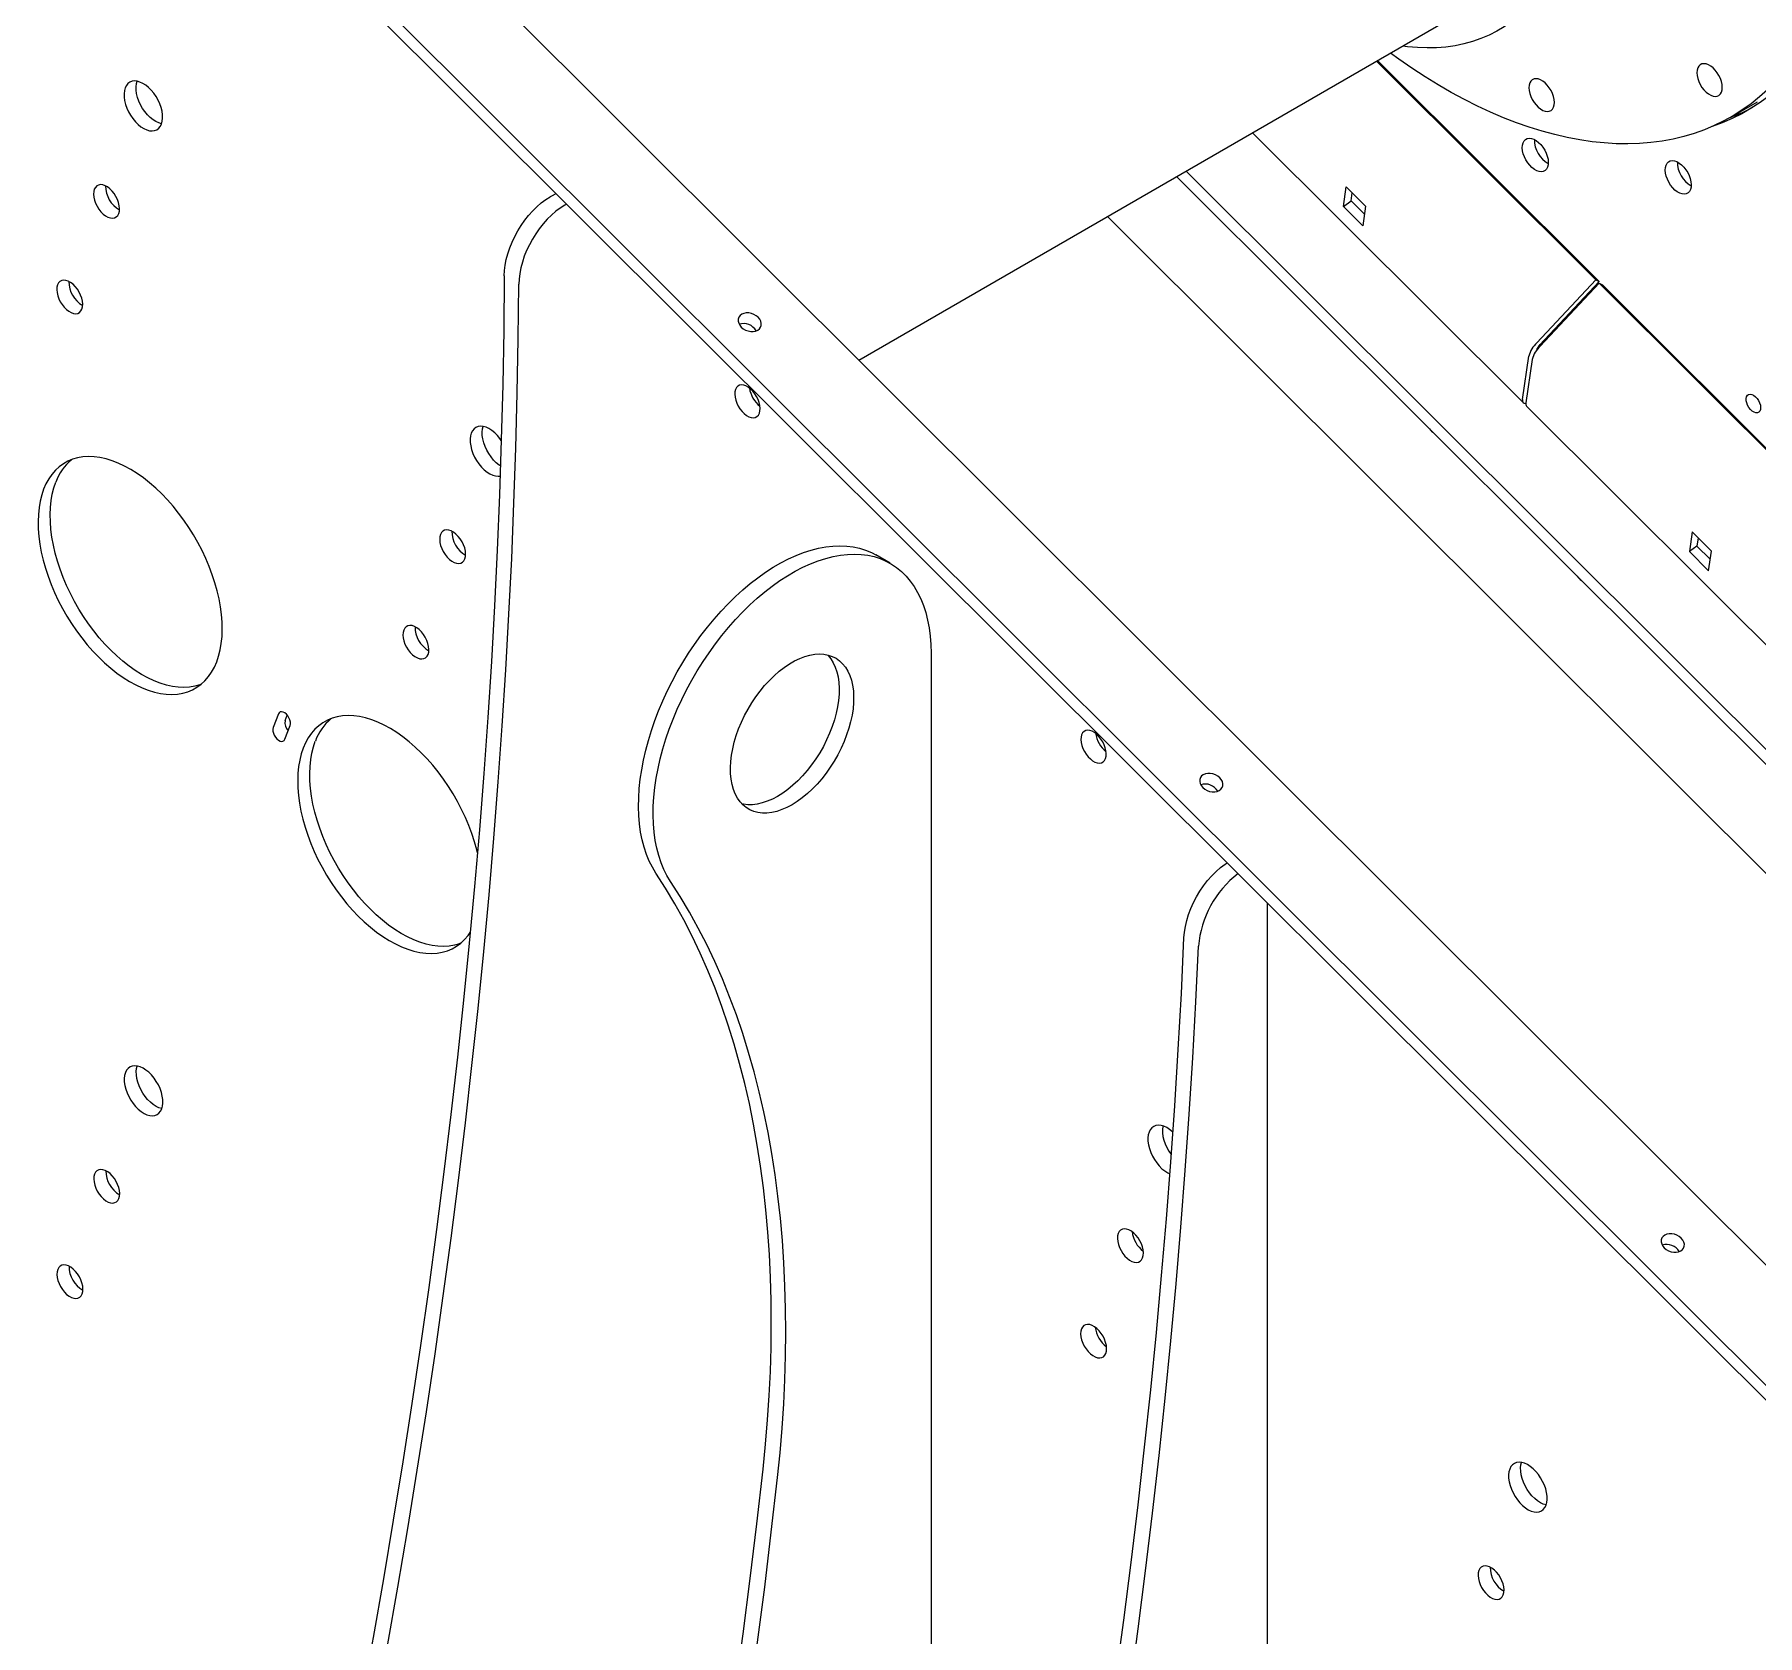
# Model space of a CAD drawing. Header units: millimetres. Extents: x 0 to 55611, y 0 to 32827.
# Drawn here: x 43771 to 44578, y 12575 to 13325 of the extents above; entities that cross this region are included whole.
import ezdxf

# ---------------------------------------------------------------- set-up
doc = ezdxf.new("R2010")
doc.units = ezdxf.units.MM
doc.header["$LTSCALE"] = 10
doc.linetypes.add('SLD-Continua', pattern=[0])
doc.layers.add('EQUIPO', color=30, linetype='SLD-Continua')

msp = doc.modelspace()

# ---------------------------------------------------------------- linework, layer by layer
at = {"layer": 'EQUIPO', "linetype": 'SLD-Continua', "lineweight": 25}
for p, q in [((44675.21, 12655.11), (41889.75, 15433.85)), ((44635.21, 12638.71), (41849.75, 15417.45)), ((41849.75, 15410.49), (44635.21, 12631.76)), ((44156.78, 13172.29), (44448.35, 13340.61)), ((44501.82, 13209.89), (44399.22, 13312.25)), ((44503.3, 13209.04), (44399.61, 13312.48)), ((44565.06, 13286.06), (44577.51, 13293.24)), ((44341.18, 13278.74), (44467.84, 13152.38)), ((44310.01, 13260.75), (45013.55, 12558.91)), ((44305.6, 13258.2), (45009.14, 12556.36)), ((44383.68, 13244.2), (44384.99, 13253.41)), ((44384.99, 13253.41), (44394.03, 13244.4)), ((44013, 13249.11), (44012.37, 13248.74)), ((44019.78, 13245.19), (44019.15, 13244.82)), ((44020.11, 13245.37), (44019.78, 13245.19)), ((44383.68, 13244.2), (44387.24, 13246.8)), ((44392.71, 13235.19), (44383.68, 13244.2)), ((44387.24, 13246.8), (44387.79, 13250.62)), ((44393.48, 13240.58), (44387.24, 13246.8)), ((44394.03, 13244.4), (44392.71, 13235.19)), ((44976.73, 12537.65), (44273.19, 13239.5)), ((44474.18, 13180.38), (44501.82, 13209.89)), ((44475.66, 13179.52), (44503.3, 13209.04)), ((44503.4, 13208.32), (44475.76, 13178.8)), ((44501.82, 13209.89), (44503.3, 13209.04)), ((45102.76, 12610.4), (44503.4, 13208.32)), ((44503.4, 13208.32), (44504.88, 13207.46)), ((45103.15, 12610.63), (44504.88, 13207.46)), ((44467.52, 13153.82), (44470.43, 13174.19)), ((44472.01, 13172.61), (44469.1, 13152.25)), ((44473.98, 13176.65), (44474, 13176.78)), ((44469.42, 13150.81), (45044.72, 12576.9)), ((44546.91, 13091.89), (44545.59, 13082.68)), ((44555.94, 13082.87), (44546.91, 13091.89)), ((44549.16, 13085.27), (44545.59, 13082.68)), ((44545.59, 13082.68), (44554.63, 13073.66)), ((44549.71, 13089.09), (44549.16, 13085.27)), ((44549.16, 13085.27), (44555.4, 13079.05)), ((44554.63, 13073.66), (44555.94, 13082.87)), ((44171.56, 13077.17), (44164.78, 13081.09)), ((44190.62, 13035.05), (44190.62, 12204.79)), ((43885.13, 13006.69), (43882.67, 13000.31)), ((43888.33, 13003.57), (43889.29, 13006.07)), ((43888.15, 12994.84), (43890.61, 13001.22)), ((44348.12, 11792.57), (44348.12, 12918.15))]:
    msp.add_line(p, q, dxfattribs=at)
at = {"layer": 'EQUIPO', "linetype": 'SLD-Continua', "lineweight": 25, "flags": 128}
for points in [[(44530.69, 13660.39), (44533.64, 13656.75), (44538.91, 13650.03), (44544.08, 13643.17), (44549.14, 13636.18), (44554.09, 13629.07), (44558.91, 13621.85), (44563.6, 13614.53), (44568.16, 13607.1), (44572.59, 13599.59), (44576.87, 13592), (44581.01, 13584.33), (44585, 13576.6), (44588.83, 13568.82), (44592.51, 13560.98), (44596.02, 13553.1), (44599.37, 13545.19), (44602.55, 13537.26), (44605.55, 13529.31), (44608.38, 13521.35), (44611.03, 13513.39), (44613.5, 13505.44), (44615.79, 13497.51), (44617.88, 13489.61), (44619.79, 13481.73), (44621.51, 13473.91), (44623.04, 13466.13), (44624.37, 13458.41), (44625.5, 13450.75), (44626.44, 13443.18), (44627.19, 13435.68), (44627.73, 13428.28), (44628.07, 13420.97), (44628.22, 13413.77), (44628.16, 13406.68), (44627.91, 13399.72), (44627.45, 13392.88), (44626.8, 13386.18), (44625.95, 13379.62), (44624.9, 13373.21), (44623.65, 13366.96), (44622.21, 13360.87), (44620.58, 13354.94), (44618.76, 13349.2), (44616.74, 13343.63), (44614.54, 13338.25), (44612.15, 13333.07), (44609.58, 13328.08), (44606.83, 13323.3), (44603.9, 13318.72), (44600.8, 13314.36), (44597.53, 13310.22), (44594.09, 13306.3), (44590.49, 13302.6), (44586.72, 13299.14), (44582.8, 13295.9), (44578.73, 13292.91), (44574.51, 13290.16), (44570.15, 13287.65), (44565.65, 13285.38), (44561.01, 13283.36), (44556.27, 13281.61)], [(44620.58, 13408.76), (44620.48, 13401.73), (44620.18, 13394.82), (44619.69, 13388.04), (44618.99, 13381.4), (44618.1, 13374.9), (44617.01, 13368.56), (44615.73, 13362.37), (44614.25, 13356.34), (44612.59, 13350.48), (44610.73, 13344.8), (44608.68, 13339.3), (44606.45, 13333.99), (44604.03, 13328.87), (44601.43, 13323.95), (44598.65, 13319.24), (44595.7, 13314.73), (44592.57, 13310.43), (44589.28, 13306.36), (44585.82, 13302.5), (44582.19, 13298.87), (44578.41, 13295.48), (44574.47, 13292.31), (44570.39, 13289.38), (44566.15, 13286.7), (44561.78, 13284.25), (44557.27, 13282.05), (44552.62, 13280.1), (44547.85, 13278.4), (44542.96, 13276.95), (44537.94, 13275.75), (44532.82, 13274.81), (44527.59, 13274.12), (44522.26, 13273.68), (44516.83, 13273.51), (44511.31, 13273.59), (44505.71, 13273.93), (44500.03, 13274.52), (44494.28, 13275.37), (44488.46, 13276.47), (44482.58, 13277.83), (44476.65, 13279.44), (44470.67, 13281.3), (44464.65, 13283.41), (44458.59, 13285.76), (44452.51, 13288.36), (44446.4, 13291.2), (44440.27, 13294.27), (44434.14, 13297.59), (44428, 13301.13), (44421.87, 13304.9), (44415.74, 13308.89), (44409.64, 13313.11), (44405.67, 13315.97)], [(44493.3, 13408.43), (44493.2, 13402.7), (44492.9, 13397.09), (44492.4, 13391.61), (44491.71, 13386.28), (44490.81, 13381.09), (44489.73, 13376.07), (44488.44, 13371.21), (44486.97, 13366.52), (44485.31, 13362.02), (44483.46, 13357.7), (44481.42, 13353.58), (44479.21, 13349.66), (44476.81, 13345.95), (44474.25, 13342.45), (44471.51, 13339.18), (44468.61, 13336.12), (44465.55, 13333.3), (44462.34, 13330.71), (44458.97, 13328.36), (44455.46, 13326.25), (44451.81, 13324.39), (44448.02, 13322.77), (44444.11, 13321.41), (44440.08, 13320.29), (44435.93, 13319.44), (44431.67, 13318.83), (44427.31, 13318.49), (44422.85, 13318.4), (44418.31, 13318.57), (44413.68, 13319), (44411.42, 13319.29)], [(44561.01, 13299.95), (44560.91, 13301.27), (44560.61, 13302.66), (44560.12, 13304.08), (44559.46, 13305.47), (44558.65, 13306.79), (44557.72, 13307.99), (44556.7, 13309.04), (44555.62, 13309.9), (44554.52, 13310.53), (44553.45, 13310.92), (44552.43, 13311.05), (44551.49, 13310.92), (44550.68, 13310.54), (44550.02, 13309.91), (44549.53, 13309.06), (44549.23, 13308.01), (44549.13, 13306.81), (44549.23, 13305.49), (44549.53, 13304.1), (44550.02, 13302.69), (44550.68, 13301.3), (44551.49, 13299.98), (44552.42, 13298.77), (44553.45, 13297.72), (44554.52, 13296.87), (44555.62, 13296.24), (44556.7, 13295.85), (44557.72, 13295.71), (44558.65, 13295.84), (44559.46, 13296.23), (44560.12, 13296.86), (44560.61, 13297.71), (44560.91, 13298.75), (44561.01, 13299.95)], [(43813.4, 13299.75), (43813.03, 13298.46), (43812.87, 13297), (43812.9, 13295.42), (43813.14, 13293.75), (43813.57, 13292.02), (43814.18, 13290.27), (43814.97, 13288.55), (43815.92, 13286.89), (43817, 13285.32), (43818.18, 13283.89), (43819.46, 13282.62), (43820.78, 13281.54), (43822.13, 13280.69), (43823.48, 13280.06), (43824.79, 13279.69), (43826.04, 13279.58), (43827.19, 13279.73), (43828.23, 13280.13), (43829.12, 13280.79), (43829.86, 13281.68), (43830.41, 13282.78), (43830.78, 13284.07), (43830.95, 13285.53), (43830.91, 13287.11), (43830.68, 13288.78), (43830.25, 13290.51), (43829.63, 13292.26), (43828.84, 13293.98), (43827.9, 13295.64), (43826.82, 13297.21), (43825.63, 13298.64), (43824.36, 13299.91), (43823.03, 13300.99), (43821.68, 13301.84), (43820.33, 13302.47), (43819.02, 13302.84), (43817.78, 13302.95), (43816.62, 13302.8), (43815.59, 13302.4), (43814.69, 13301.74), (43813.96, 13300.85), (43813.4, 13299.75)], [(43830.48, 13282.95), (43830.45, 13282.96), (43829.13, 13283.33), (43827.79, 13283.95), (43826.44, 13284.81), (43825.11, 13285.88), (43823.84, 13287.15), (43822.65, 13288.59), (43821.57, 13290.15), (43820.63, 13291.82), (43819.84, 13293.54), (43819.22, 13295.29), (43818.79, 13297.02), (43818.56, 13298.69), (43818.52, 13300.27), (43818.69, 13301.72), (43818.99, 13302.84)], [(44482.4, 13292.93), (44482.3, 13294.25), (44482, 13295.64), (44481.51, 13297.05), (44480.85, 13298.44), (44480.04, 13299.76), (44479.11, 13300.97), (44478.08, 13302.02), (44477.01, 13302.87), (44475.91, 13303.5), (44474.83, 13303.89), (44473.81, 13304.02), (44472.88, 13303.9), (44472.07, 13303.51), (44471.41, 13302.88), (44470.92, 13302.03), (44470.62, 13300.99), (44470.52, 13299.79), (44470.62, 13298.47), (44470.92, 13297.08), (44471.41, 13295.66), (44472.07, 13294.27), (44472.88, 13292.95), (44473.81, 13291.75), (44474.83, 13290.7), (44475.91, 13289.84), (44477.01, 13289.21), (44478.08, 13288.82), (44479.11, 13288.69), (44480.04, 13288.82), (44480.85, 13289.2), (44481.51, 13289.83), (44482, 13290.68), (44482.3, 13291.73), (44482.4, 13292.93)], [(44467.76, 13274.02), (44468.24, 13274.91), (44468.9, 13275.58), (44469.71, 13276.01), (44470.65, 13276.17), (44471.69, 13276.06), (44472.79, 13275.69), (44473.91, 13275.07), (44475.02, 13274.22), (44476.07, 13273.17), (44477.04, 13271.95), (44477.89, 13270.61), (44478.58, 13269.19), (44479.1, 13267.74), (44479.43, 13266.31), (44479.56, 13264.95), (44479.48, 13263.71), (44479.19, 13262.62), (44478.71, 13261.72), (44478.05, 13261.05), (44477.24, 13260.63), (44476.3, 13260.47), (44475.26, 13260.58), (44474.16, 13260.95), (44473.04, 13261.57), (44471.93, 13262.42), (44470.88, 13263.47), (44469.91, 13264.69), (44469.07, 13266.03), (44468.37, 13267.45), (44467.85, 13268.89), (44467.52, 13270.32), (44467.4, 13271.68), (44467.48, 13272.93), (44467.76, 13274.02)], [(44534.68, 13263.51), (44535.16, 13264.41), (44535.82, 13265.08), (44536.63, 13265.5), (44537.58, 13265.66), (44538.61, 13265.56), (44539.71, 13265.19), (44540.84, 13264.56), (44541.94, 13263.71), (44543, 13262.66), (44543.96, 13261.44), (44544.81, 13260.1), (44545.5, 13258.68), (44546.02, 13257.24), (44546.35, 13255.81), (44546.48, 13254.45), (44546.4, 13253.2), (44546.11, 13252.11), (44545.63, 13251.22), (44544.98, 13250.55), (44544.16, 13250.12), (44543.22, 13249.96), (44542.18, 13250.07), (44541.08, 13250.44), (44539.96, 13251.06), (44538.85, 13251.91), (44537.8, 13252.96), (44536.83, 13254.18), (44535.99, 13255.52), (44535.29, 13256.94), (44534.77, 13258.39), (44534.44, 13259.82), (44534.32, 13261.18), (44534.4, 13262.42), (44534.68, 13263.51)], [(43798.97, 13252.27), (43798.69, 13251.19), (43798.61, 13249.94), (43798.73, 13248.58), (43799.06, 13247.15), (43799.58, 13245.7), (43800.28, 13244.28), (43801.12, 13242.94), (43802.09, 13241.72), (43803.14, 13240.67), (43804.25, 13239.82), (43805.37, 13239.2), (43806.47, 13238.83), (43807.51, 13238.72), (43808.45, 13238.89), (43809.26, 13239.31), (43809.92, 13239.98), (43810.4, 13240.87), (43810.69, 13241.96), (43810.77, 13243.21), (43810.64, 13244.57), (43810.31, 13246), (43809.79, 13247.45), (43809.1, 13248.87), (43808.25, 13250.21), (43807.29, 13251.42), (43806.23, 13252.48), (43805.12, 13253.33), (43804, 13253.95), (43802.9, 13254.32), (43801.87, 13254.42), (43800.92, 13254.26), (43800.11, 13253.84), (43799.45, 13253.17), (43798.97, 13252.27)], [(43990.87, 13211.69), (43990.99, 13214.18), (43991.31, 13216.76), (43991.83, 13219.41), (43992.55, 13222.11), (43993.46, 13224.82), (43994.55, 13227.52), (43995.81, 13230.19), (43997.22, 13232.79), (43998.78, 13235.32), (44000.47, 13237.73), (44002.28, 13240.01), (44004.18, 13242.14), (44006.16, 13244.1), (44008.19, 13245.86), (44010.27, 13247.41), (44012.37, 13248.74)], [(44019.15, 13244.82), (44017.06, 13243.49), (44014.98, 13241.94), (44012.94, 13240.18), (44010.97, 13238.22), (44009.07, 13236.09), (44007.26, 13233.81), (44005.57, 13231.4), (44004.01, 13228.88), (44002.6, 13226.27), (44001.34, 13223.6), (44000.25, 13220.9), (43999.34, 13218.19), (43998.62, 13215.5), (43998.1, 13212.85), (43997.78, 13210.26), (43997.66, 13207.78)], [(44015.23, 13250.24), (44015, 13250.14), (44013, 13249.11)], [(43990.87, 13211.69), (43990.61, 13186.24), (43990.14, 13160.68), (43989.48, 13135.01), (43988.62, 13109.23), (43987.55, 13083.34), (43986.28, 13057.35), (43984.82, 13031.26), (43983.15, 13005.07), (43981.29, 12978.79), (43979.22, 12952.41), (43976.96, 12925.93), (43974.49, 12899.37), (43971.83, 12872.72), (43968.96, 12845.98), (43965.9, 12819.16), (43962.64, 12792.26), (43959.18, 12765.28), (43955.53, 12738.22), (43951.67, 12711.09), (43947.62, 12683.89), (43943.37, 12656.62), (43938.93, 12629.28), (43934.29, 12601.87), (43929.45, 12574.4), (43924.42, 12546.87), (43919.19, 12519.28), (43913.77, 12491.64), (43908.15, 12463.94), (43902.34, 12436.19), (43896.34, 12408.39), (43890.14, 12380.55), (43883.75, 12352.66), (43877.17, 12324.73), (43870.4, 12296.76), (43863.44, 12268.75), (43856.29, 12240.71), (43848.95, 12212.63)], [(43781.75, 13207.58), (43781.47, 13206.49), (43781.39, 13205.25), (43781.51, 13203.89), (43781.84, 13202.46), (43782.36, 13201.01), (43783.06, 13199.59), (43783.9, 13198.25), (43784.87, 13197.03), (43785.92, 13195.98), (43787.03, 13195.13), (43788.15, 13194.51), (43789.25, 13194.14), (43790.29, 13194.03), (43791.23, 13194.19), (43792.04, 13194.62), (43792.7, 13195.29), (43793.18, 13196.18), (43793.47, 13197.27), (43793.55, 13198.52), (43793.42, 13199.88), (43793.09, 13201.31), (43792.57, 13202.76), (43791.88, 13204.17), (43791.03, 13205.51), (43790.07, 13206.73), (43789.01, 13207.78), (43787.9, 13208.64), (43786.78, 13209.26), (43785.68, 13209.63), (43784.65, 13209.73), (43783.7, 13209.57), (43782.89, 13209.15), (43782.23, 13208.48), (43781.75, 13207.58)], [(43855.74, 12208.71), (43863.08, 12236.79), (43870.23, 12264.83), (43877.19, 12292.84), (43883.96, 12320.81), (43890.54, 12348.74), (43896.93, 12376.63), (43903.12, 12404.48), (43909.13, 12432.27), (43914.94, 12460.02), (43920.55, 12487.72), (43925.98, 12515.37), (43931.2, 12542.95), (43936.24, 12570.48), (43941.07, 12597.95), (43945.72, 12625.36), (43950.16, 12652.7), (43954.41, 12679.97), (43958.46, 12707.17), (43962.31, 12734.31), (43965.97, 12761.36), (43969.43, 12788.34), (43972.69, 12815.24), (43975.75, 12842.06), (43978.61, 12868.8), (43981.28, 12895.45), (43983.74, 12922.01), (43986.01, 12948.49), (43988.07, 12974.87), (43989.94, 13001.15), (43991.61, 13027.34), (43993.07, 13053.43), (43994.34, 13079.42), (43995.4, 13105.31), (43996.27, 13131.09), (43996.93, 13156.76), (43997.4, 13182.32), (43997.66, 13207.78)], [(44109.49, 13186.32), (44110.28, 13186.92), (44110.84, 13187.68), (44111.15, 13188.55), (44111.19, 13189.5), (44110.96, 13190.48), (44110.46, 13191.43), (44109.73, 13192.32), (44108.81, 13193.09), (44107.73, 13193.7), (44106.55, 13194.13), (44105.33, 13194.36), (44104.14, 13194.37), (44103.03, 13194.16), (44102.05, 13193.74), (44101.26, 13193.14), (44100.7, 13192.38), (44100.4, 13191.51), (44100.36, 13190.56), (44100.59, 13189.58), (44101.09, 13188.63), (44101.81, 13187.75), (44102.74, 13186.98), (44103.82, 13186.36), (44105, 13185.93), (44106.21, 13185.7), (44107.41, 13185.69), (44108.52, 13185.9), (44109.49, 13186.32)], [(44110.27, 13147.43), (44110.54, 13148.5), (44110.62, 13149.71), (44110.5, 13151.04), (44110.18, 13152.44), (44109.67, 13153.85), (44108.99, 13155.24), (44108.17, 13156.55), (44107.22, 13157.74), (44106.19, 13158.77), (44105.11, 13159.6), (44104.01, 13160.2), (44102.94, 13160.56), (44101.93, 13160.67), (44101.01, 13160.51), (44100.21, 13160.1), (44099.57, 13159.44), (44099.1, 13158.57), (44098.82, 13157.51), (44098.75, 13156.29), (44098.87, 13154.96), (44099.19, 13153.56), (44099.7, 13152.15), (44100.38, 13150.76), (44101.2, 13149.45), (44102.15, 13148.27), (44103.18, 13147.24), (44104.26, 13146.41), (44105.35, 13145.8), (44106.43, 13145.44), (44107.44, 13145.33), (44108.36, 13145.49), (44109.15, 13145.9), (44109.8, 13146.56), (44110.27, 13147.43)], [(44572.38, 13155.16), (44572.77, 13155.81), (44573.33, 13156.22), (44574.04, 13156.36), (44574.84, 13156.23), (44575.69, 13155.83), (44576.53, 13155.18), (44577.3, 13154.34), (44577.98, 13153.35), (44578.49, 13152.27), (44578.83, 13151.17), (44578.96, 13150.13), (44578.88, 13149.2), (44578.59, 13148.44), (44578.1, 13147.91), (44577.46, 13147.63), (44576.71, 13147.63), (44575.87, 13147.9), (44575.02, 13148.42), (44574.21, 13149.17), (44573.48, 13150.09), (44572.88, 13151.14), (44572.45, 13152.23), (44572.21, 13153.31), (44572.19, 13154.31), (44572.38, 13155.16)], [(44467.52, 13153.82), (44467.52, 13153.04), (44467.76, 13152.47), (44468.24, 13152.13), (44468.94, 13152.04), (44469.08, 13152.04)], [(43989.47, 13134.7), (43988.84, 13135.58), (43987.65, 13137.01), (43986.38, 13138.28), (43985.05, 13139.35), (43983.7, 13140.21), (43982.36, 13140.83), (43981.05, 13141.2), (43979.8, 13141.32), (43978.65, 13141.17), (43977.61, 13140.76), (43976.71, 13140.11), (43975.98, 13139.22), (43975.42, 13138.12)], [(43989.09, 13122.75), (43988.46, 13123.18), (43987.13, 13124.25), (43985.86, 13125.52), (43984.68, 13126.95), (43983.6, 13128.52), (43982.65, 13130.18), (43981.86, 13131.91), (43981.25, 13133.65), (43980.81, 13135.38), (43980.58, 13137.06), (43980.55, 13138.64), (43980.71, 13140.09), (43981.02, 13141.21)], [(43975.42, 13138.12), (43975.06, 13136.83), (43974.89, 13135.37), (43974.92, 13133.79), (43975.16, 13132.12), (43975.59, 13130.39), (43976.21, 13128.64), (43977, 13126.92), (43977.94, 13125.25), (43979.02, 13123.69), (43980.21, 13122.26), (43981.48, 13120.99), (43982.8, 13119.91), (43984.15, 13119.05), (43985.5, 13118.43), (43986.81, 13118.06), (43988.06, 13117.95), (43988.93, 13118.04)], [(43775.25, 13111.88), (43774.34, 13109.18), (43773.62, 13106.3), (43773.1, 13103.25), (43772.77, 13100.06), (43772.65, 13096.74), (43772.73, 13093.3), (43773.01, 13089.75), (43773.49, 13086.12), (43774.16, 13082.42), (43775.03, 13078.67), (43776.09, 13074.89), (43777.33, 13071.09), (43778.76, 13067.3), (43780.35, 13063.52), (43782.11, 13059.78), (43784.03, 13056.09), (43786.09, 13052.48), (43788.3, 13048.95), (43790.63, 13045.53), (43793.08, 13042.23), (43795.63, 13039.07), (43798.28, 13036.06), (43801.01, 13033.21), (43803.81, 13030.55), (43806.66, 13028.07), (43809.56, 13025.79), (43812.49, 13023.73), (43815.43, 13021.89), (43818.37, 13020.28), (43821.3, 13018.91), (43824.2, 13017.79), (43827.07, 13016.91), (43829.88, 13016.29), (43832.63, 13015.93), (43835.29, 13015.83), (43837.87, 13015.98), (43840.34, 13016.4), (43842.7, 13017.07), (43844.94, 13018), (43847.03, 13019.17), (43848.98, 13020.59), (43850.78, 13022.24), (43852.41, 13024.13), (43853.88, 13026.24), (43855.16, 13028.55), (43856.26, 13031.07), (43857.17, 13033.77), (43857.89, 13036.66), (43858.41, 13039.7), (43858.74, 13042.89), (43858.86, 13046.22), (43858.78, 13049.66), (43858.5, 13053.2), (43858.02, 13056.83), (43857.35, 13060.53), (43856.48, 13064.28), (43855.42, 13068.06), (43854.18, 13071.86), (43852.75, 13075.66), (43851.16, 13079.43), (43849.4, 13083.17), (43847.48, 13086.86), (43845.41, 13090.47), (43843.21, 13094), (43840.88, 13097.42), (43838.43, 13100.72), (43835.88, 13103.88), (43833.23, 13106.89), (43830.5, 13109.74), (43827.7, 13112.41), (43824.84, 13114.89), (43821.95, 13117.16), (43819.02, 13119.22), (43816.08, 13121.06), (43813.14, 13122.67), (43810.21, 13124.04), (43807.3, 13125.17), (43804.44, 13126.04), (43801.63, 13126.66), (43798.88, 13127.02), (43796.21, 13127.13), (43793.64, 13126.97), (43791.16, 13126.55), (43788.81, 13125.88), (43786.57, 13124.96), (43784.48, 13123.78), (43782.52, 13122.37), (43780.73, 13120.71), (43779.1, 13118.82), (43777.63, 13116.72), (43776.35, 13114.4), (43775.25, 13111.88)], [(43848.93, 13020.54), (43848.36, 13020.34), (43846, 13019.66), (43843.53, 13019.25), (43840.95, 13019.09), (43838.28, 13019.2), (43835.54, 13019.56), (43832.73, 13020.18), (43829.86, 13021.05), (43826.96, 13022.18), (43824.03, 13023.55), (43821.08, 13025.16), (43818.14, 13027), (43815.22, 13029.06), (43812.32, 13031.33), (43809.47, 13033.81), (43806.67, 13036.48), (43803.94, 13039.33), (43801.29, 13042.34), (43798.74, 13045.5), (43796.29, 13048.8), (43793.95, 13052.22), (43791.75, 13055.75), (43789.69, 13059.36), (43787.77, 13063.04), (43786.01, 13066.78), (43784.41, 13070.56), (43782.99, 13074.36), (43781.75, 13078.16), (43780.69, 13081.94), (43779.82, 13085.69), (43779.14, 13089.39), (43778.66, 13093.02), (43778.39, 13096.56), (43778.31, 13100), (43778.43, 13103.33), (43778.75, 13106.52), (43779.28, 13109.56), (43779.99, 13112.45), (43780.91, 13115.15)], [(43961, 13090.64), (43960.71, 13089.55), (43960.63, 13088.31), (43960.76, 13086.95), (43961.09, 13085.52), (43961.61, 13084.07), (43962.3, 13082.65), (43963.15, 13081.31), (43964.11, 13080.09), (43965.17, 13079.04), (43966.27, 13078.19), (43967.39, 13077.57), (43968.49, 13077.2), (43969.53, 13077.09), (43970.47, 13077.25), (43971.29, 13077.68), (43971.94, 13078.35), (43972.42, 13079.24), (43972.71, 13080.33), (43972.79, 13081.58), (43972.66, 13082.94), (43972.33, 13084.37), (43971.81, 13085.81), (43971.12, 13087.23), (43970.27, 13088.57), (43969.31, 13089.79), (43968.25, 13090.84), (43967.15, 13091.69), (43966.02, 13092.32), (43964.93, 13092.69), (43963.89, 13092.79), (43962.95, 13092.63), (43962.13, 13092.21), (43961.47, 13091.54), (43961, 13090.64)], [(44061.87, 12932.16), (44060.22, 12934.89), (44058.74, 12937.82), (44057.45, 12940.95), (44056.35, 12944.26), (44055.43, 12947.75), (44054.71, 12951.4), (44054.19, 12955.2), (44053.86, 12959.15), (44053.73, 12963.22), (44053.8, 12967.41), (44054.06, 12971.7), (44054.53, 12976.09), (44055.19, 12980.55), (44056.04, 12985.08), (44057.09, 12989.65), (44058.33, 12994.26), (44059.75, 12998.9), (44061.35, 13003.54), (44063.12, 13008.17), (44065.07, 13012.78), (44067.18, 13017.36), (44069.44, 13021.89), (44071.86, 13026.36), (44074.42, 13030.75), (44077.12, 13035.06), (44079.94, 13039.25), (44082.88, 13043.34), (44085.93, 13047.29), (44089.08, 13051.11), (44092.33, 13054.77), (44095.65, 13058.27), (44099.04, 13061.6), (44102.5, 13064.75), (44106, 13067.7), (44109.55, 13070.44), (44113.12, 13072.98), (44116.71, 13075.3), (44120.3, 13077.39), (44123.89, 13079.25), (44127.46, 13080.88), (44131.01, 13082.26), (44134.52, 13083.39), (44137.99, 13084.27), (44141.39, 13084.9), (44144.72, 13085.28), (44147.98, 13085.4), (44151.15, 13085.26), (44154.21, 13084.87), (44157.17, 13084.22), (44160.02, 13083.32), (44162.73, 13082.17), (44164.78, 13081.09)], [(44068.66, 12928.24), (44067.01, 12930.97), (44065.53, 12933.9), (44064.24, 12937.03), (44063.14, 12940.34), (44062.22, 12943.83), (44061.5, 12947.48), (44060.97, 12951.28), (44060.65, 12955.23), (44060.52, 12959.3), (44060.59, 12963.49), (44060.85, 12967.78), (44061.32, 12972.17), (44061.98, 12976.63), (44062.83, 12981.16), (44063.88, 12985.73), (44065.11, 12990.34), (44066.53, 12994.98), (44068.13, 12999.62), (44069.91, 13004.25), (44071.85, 13008.87), (44073.96, 13013.44), (44076.23, 13017.98), (44078.65, 13022.44), (44081.21, 13026.83), (44083.9, 13031.14), (44086.73, 13035.34), (44089.67, 13039.42), (44092.72, 13043.38), (44095.87, 13047.19), (44099.12, 13050.86), (44102.44, 13054.36), (44105.83, 13057.68), (44109.29, 13060.83), (44112.79, 13063.78), (44116.33, 13066.53), (44119.9, 13069.06), (44123.49, 13071.38), (44127.09, 13073.47), (44130.68, 13075.33), (44134.25, 13076.96), (44137.8, 13078.34), (44141.31, 13079.47), (44144.77, 13080.36), (44148.18, 13080.99), (44151.51, 13081.36), (44154.77, 13081.48), (44157.93, 13081.34), (44161, 13080.95), (44163.96, 13080.3), (44166.8, 13079.4), (44169.52, 13078.25), (44172.1, 13076.85), (44174.54, 13075.21), (44176.83, 13073.34), (44178.97, 13071.23), (44180.94, 13068.89), (44182.74, 13066.34), (44184.37, 13063.58), (44185.81, 13060.62), (44187.08, 13057.46), (44188.15, 13054.12), (44189.04, 13050.61), (44189.73, 13046.93), (44190.22, 13043.11), (44190.52, 13039.14), (44190.62, 13035.05)], [(43943.78, 13045.95), (43943.49, 13044.86), (43943.41, 13043.62), (43943.54, 13042.26), (43943.87, 13040.83), (43944.39, 13039.38), (43945.08, 13037.96), (43945.93, 13036.62), (43946.89, 13035.4), (43947.95, 13034.35), (43949.05, 13033.5), (43950.18, 13032.88), (43951.27, 13032.51), (43952.31, 13032.4), (43953.25, 13032.56), (43954.07, 13032.99), (43954.73, 13033.66), (43955.2, 13034.55), (43955.49, 13035.64), (43955.57, 13036.89), (43955.44, 13038.25), (43955.11, 13039.68), (43954.59, 13041.12), (43953.9, 13042.54), (43953.05, 13043.88), (43952.09, 13045.1), (43951.03, 13046.15), (43949.93, 13047), (43948.81, 13047.62), (43947.71, 13047.99), (43946.67, 13048.1), (43945.73, 13047.94), (43944.91, 13047.52), (43944.26, 13046.85), (43943.78, 13045.95)], [(44125.57, 12964.18), (44123.15, 12962.9), (44120.76, 12961.87), (44118.39, 12961.08), (44116.08, 12960.56), (44113.83, 12960.29), (44111.67, 12960.28), (44109.6, 12960.53), (44107.65, 12961.04), (44105.82, 12961.81), (44104.13, 12962.83), (44102.59, 12964.09), (44101.21, 12965.58), (44100, 12967.3), (44098.97, 12969.23), (44098.13, 12971.36), (44097.48, 12973.67), (44097.03, 12976.15), (44096.77, 12978.78), (44096.72, 12981.54), (44096.88, 12984.41), (44097.23, 12987.38), (44097.78, 12990.41), (44098.53, 12993.5), (44099.46, 12996.61), (44100.58, 12999.73), (44101.88, 13002.83), (44103.34, 13005.9), (44104.96, 13008.9), (44106.72, 13011.83), (44108.61, 13014.66), (44110.62, 13017.36), (44112.74, 13019.93), (44114.95, 13022.34), (44117.23, 13024.57), (44119.57, 13026.62), (44121.95, 13028.46), (44124.36, 13030.08), (44126.78, 13031.48), (44129.18, 13032.63), (44131.57, 13033.54), (44133.91, 13034.2), (44136.19, 13034.6), (44138.4, 13034.74), (44140.51, 13034.62), (44142.53, 13034.24), (44144.42, 13033.6), (44146.18, 13032.7), (44147.8, 13031.56), (44149.26, 13030.18), (44150.55, 13028.58), (44151.67, 13026.75), (44152.61, 13024.72), (44153.36, 13022.49), (44153.91, 13020.1), (44154.26, 13017.54), (44154.41, 13014.84), (44154.36, 13012.02), (44154.11, 13009.1), (44153.66, 13006.1), (44153.01, 13003.04), (44152.16, 12999.94), (44151.13, 12996.82), (44149.93, 12993.71), (44148.55, 12990.62), (44147.01, 12987.58), (44145.32, 12984.61), (44143.49, 12981.73), (44141.53, 12978.96), (44139.47, 12976.32), (44137.3, 12973.83), (44135.06, 12971.51), (44132.74, 12969.37), (44130.38, 12967.42), (44127.98, 12965.69), (44125.57, 12964.18)], [(44142.29, 13034.3), (44142.47, 13034.1), (44143.76, 13032.49), (44144.88, 13030.67), (44145.82, 13028.64), (44146.57, 13026.41), (44147.12, 13024.02), (44147.47, 13021.46), (44147.62, 13018.76), (44147.57, 13015.94), (44147.32, 13013.02), (44146.87, 13010.02), (44146.22, 13006.96), (44145.38, 13003.86), (44144.35, 13000.74), (44143.14, 12997.62), (44141.76, 12994.54), (44140.22, 12991.5), (44138.53, 12988.53), (44136.7, 12985.65), (44134.74, 12982.88), (44132.68, 12980.24), (44130.51, 12977.75), (44128.27, 12975.43), (44125.95, 12973.29), (44123.59, 12971.34), (44121.19, 12969.61), (44118.78, 12968.1)], [(43890.61, 13001.22), (43890.77, 13001.98), (43890.74, 13002.88), (43890.51, 13003.85), (43890.1, 13004.83), (43889.54, 13005.74), (43888.87, 13006.54), (43888.12, 13007.16), (43887.36, 13007.56), (43886.63, 13007.72), (43885.99, 13007.61), (43885.48, 13007.26), (43885.13, 13006.69)], [(43978.33, 12941.71), (43978, 12943.06), (43976.94, 12946.84), (43975.69, 12950.64), (43974.27, 12954.43), (43972.67, 12958.21), (43970.91, 12961.95), (43969, 12965.64), (43966.93, 12969.25), (43964.73, 12972.78), (43962.4, 12976.2), (43959.95, 12979.5), (43957.39, 12982.66), (43954.74, 12985.67), (43952.01, 12988.52), (43949.22, 12991.19), (43946.36, 12993.66), (43943.46, 12995.94), (43940.54, 12998), (43937.6, 12999.84), (43934.66, 13001.45), (43931.73, 13002.82), (43928.82, 13003.94), (43925.96, 13004.82), (43923.14, 13005.44), (43920.4, 13005.8), (43917.73, 13005.9), (43915.15, 13005.75), (43912.68, 13005.33), (43910.32, 13004.66), (43908.09, 13003.73), (43905.99, 13002.56), (43904.04, 13001.14), (43902.25, 12999.49), (43900.61, 12997.6), (43899.15, 12995.49), (43897.87, 12993.18), (43896.77, 12990.66)], [(43882.67, 13000.31), (43882.5, 12999.55), (43882.54, 12998.65), (43882.77, 12997.68), (43883.18, 12996.7), (43883.74, 12995.78), (43884.41, 12994.99), (43885.16, 12994.37), (43885.92, 12993.96), (43886.64, 12993.81), (43887.29, 12993.91), (43887.8, 12994.26), (43888.15, 12994.84)], [(43970.45, 12899.32), (43969.88, 12899.11), (43967.52, 12898.44), (43965.04, 12898.03), (43962.47, 12897.87), (43959.8, 12897.97), (43957.05, 12898.34), (43954.24, 12898.96), (43951.38, 12899.83), (43948.47, 12900.95), (43945.54, 12902.32), (43942.6, 12903.93), (43939.66, 12905.77), (43936.73, 12907.83), (43933.84, 12910.11), (43930.98, 12912.59), (43928.19, 12915.26), (43925.46, 12918.1), (43922.81, 12921.11), (43920.25, 12924.28), (43917.8, 12927.58), (43915.47, 12931), (43913.27, 12934.52), (43911.2, 12938.14), (43909.29, 12941.82), (43907.52, 12945.56), (43905.93, 12949.34), (43904.51, 12953.13), (43903.26, 12956.93), (43902.2, 12960.72), (43901.33, 12964.46), (43900.66, 12968.16), (43900.18, 12971.79), (43899.9, 12975.34), (43899.82, 12978.78), (43899.95, 12982.1), (43900.27, 12985.3), (43900.79, 12988.34), (43901.51, 12991.22), (43902.42, 12993.93)], [(44272.29, 12985.8), (44272.57, 12986.87), (44272.64, 12988.08), (44272.52, 12989.41), (44272.2, 12990.81), (44271.69, 12992.22), (44271.01, 12993.61), (44270.19, 12994.92), (44269.24, 12996.11), (44268.21, 12997.13), (44267.13, 12997.96), (44266.04, 12998.57), (44264.96, 12998.93), (44263.95, 12999.04), (44263.03, 12998.88), (44262.24, 12998.47), (44261.59, 12997.81), (44261.12, 12996.94), (44260.85, 12995.87), (44260.77, 12994.66), (44260.89, 12993.33), (44261.21, 12991.93), (44261.72, 12990.52), (44262.4, 12989.13), (44263.22, 12987.82), (44264.17, 12986.63), (44265.2, 12985.61), (44266.28, 12984.77), (44267.38, 12984.17), (44268.45, 12983.81), (44269.46, 12983.7), (44270.38, 12983.86), (44271.18, 12984.27), (44271.82, 12984.93), (44272.29, 12985.8)], [(43896.77, 12990.66), (43895.85, 12987.96), (43895.14, 12985.07), (43894.61, 12982.03), (43894.29, 12978.84), (43894.17, 12975.51), (43894.25, 12972.07), (43894.52, 12968.53), (43895, 12964.9), (43895.68, 12961.2), (43896.55, 12957.45), (43897.61, 12953.67), (43898.85, 12949.87), (43900.27, 12946.07), (43901.87, 12942.3), (43903.63, 12938.56), (43905.55, 12934.87), (43907.61, 12931.26), (43909.81, 12927.73), (43912.15, 12924.31), (43914.6, 12921.01), (43917.15, 12917.85), (43919.8, 12914.84), (43922.53, 12911.99), (43925.33, 12909.32), (43928.18, 12906.84), (43931.08, 12904.57), (43934, 12902.51), (43936.94, 12900.67), (43939.89, 12899.06), (43942.82, 12897.69), (43945.72, 12896.56), (43948.59, 12895.69), (43951.4, 12895.07), (43954.14, 12894.71), (43956.81, 12894.6), (43959.39, 12894.76), (43961.86, 12895.18), (43964.22, 12895.85), (43966.45, 12896.77), (43968.55, 12897.95), (43970.5, 12899.36), (43972.3, 12901.02), (43973.93, 12902.91), (43974.97, 12904.35)], [(44325.52, 12970.81), (44326.31, 12971.41), (44326.87, 12972.17), (44327.18, 12973.05), (44327.22, 12974), (44326.99, 12974.97), (44326.49, 12975.92), (44325.76, 12976.81), (44324.84, 12977.58), (44323.76, 12978.19), (44322.58, 12978.62), (44321.36, 12978.85), (44320.17, 12978.86), (44319.06, 12978.65), (44318.08, 12978.23), (44317.29, 12977.63), (44316.73, 12976.87), (44316.43, 12976), (44316.39, 12975.05), (44316.62, 12974.07), (44317.12, 12973.12), (44317.84, 12972.24), (44318.77, 12971.47), (44319.85, 12970.85), (44321.03, 12970.42), (44322.24, 12970.19), (44323.44, 12970.19), (44324.55, 12970.39), (44325.52, 12970.81)], [(44118.78, 12968.1), (44116.37, 12966.82), (44113.97, 12965.79), (44111.6, 12965), (44109.29, 12964.47), (44107.05, 12964.2), (44104.88, 12964.2), (44102.81, 12964.45), (44102.06, 12964.61)], [(44111.99, 12653.2), (44113.16, 12664.78), (44114.12, 12676.27), (44114.87, 12687.66), (44115.42, 12698.94), (44115.75, 12710.12), (44115.87, 12721.18), (44115.78, 12732.12), (44115.49, 12742.93), (44114.98, 12753.61), (44114.26, 12764.15), (44113.34, 12774.56), (44112.2, 12784.81), (44110.86, 12794.91), (44109.31, 12804.86), (44107.55, 12814.65), (44105.59, 12824.27), (44103.42, 12833.71), (44101.04, 12842.99), (44098.47, 12852.08), (44095.69, 12860.99), (44092.71, 12869.7), (44089.54, 12878.23), (44086.16, 12886.56), (44082.59, 12894.68), (44078.83, 12902.6), (44074.87, 12910.32), (44070.73, 12917.81), (44066.39, 12925.1), (44061.87, 12932.16)], [(44309.04, 12901.86), (44309.26, 12904.49), (44309.7, 12907.2), (44310.35, 12909.98), (44311.21, 12912.78), (44312.27, 12915.59), (44313.51, 12918.37), (44314.93, 12921.09), (44316.51, 12923.73), (44318.23, 12926.26), (44320.08, 12928.66), (44322.03, 12930.89), (44324.07, 12932.94), (44326.18, 12934.79), (44328.33, 12936.41), (44329.22, 12937.01)], [(44118.78, 12649.28), (44119.95, 12660.86), (44120.91, 12672.35), (44121.66, 12683.74), (44122.2, 12695.02), (44122.54, 12706.2), (44122.66, 12717.26), (44122.57, 12728.2), (44122.27, 12739.01), (44121.77, 12749.69), (44121.05, 12760.23), (44120.12, 12770.64), (44118.99, 12780.89), (44117.65, 12791), (44116.1, 12800.94), (44114.34, 12810.73), (44112.37, 12820.35), (44110.2, 12829.8), (44107.83, 12839.07), (44105.26, 12848.16), (44102.48, 12857.07), (44099.5, 12865.79), (44096.32, 12874.31), (44092.95, 12882.64), (44089.38, 12890.76), (44085.62, 12898.69), (44081.66, 12906.4), (44077.52, 12913.9), (44073.18, 12921.18), (44068.66, 12928.24)], [(44170.26, 12027.14), (44177.63, 12055.35), (44184.82, 12083.53), (44191.81, 12111.68), (44198.61, 12139.78), (44205.22, 12167.85), (44211.63, 12195.87), (44217.85, 12223.85), (44223.88, 12251.78), (44229.71, 12279.66), (44235.34, 12307.49), (44240.78, 12335.26), (44246.02, 12362.98), (44251.07, 12390.64), (44255.92, 12418.24), (44260.56, 12445.77), (44265.02, 12473.24), (44269.27, 12500.64), (44273.32, 12527.97), (44277.18, 12555.22), (44280.83, 12582.4), (44284.29, 12609.5), (44287.55, 12636.53), (44290.6, 12663.47), (44293.45, 12690.32), (44296.11, 12717.09), (44298.56, 12743.77), (44300.81, 12770.36), (44302.86, 12796.86), (44304.71, 12823.26), (44306.35, 12849.56), (44307.8, 12875.76), (44309.04, 12901.86)], [(44191.23, 12078.12), (44191.61, 12079.61), (44198.6, 12107.76), (44205.4, 12135.86), (44212.01, 12163.93), (44218.42, 12191.95), (44224.64, 12219.93), (44230.66, 12247.86), (44236.5, 12275.74), (44242.13, 12303.57), (44247.57, 12331.34), (44252.81, 12359.06), (44257.86, 12386.72), (44262.7, 12414.32), (44267.35, 12441.85), (44271.8, 12469.32), (44276.06, 12496.72), (44280.11, 12524.05), (44283.97, 12551.3), (44287.62, 12578.48), (44291.08, 12605.59), (44294.33, 12632.61), (44297.39, 12659.55), (44300.24, 12686.4), (44302.9, 12713.17), (44305.35, 12739.85), (44307.6, 12766.44), (44309.65, 12792.94), (44311.5, 12819.34), (44313.14, 12845.64), (44314.58, 12871.84), (44315.82, 12897.94)], [(43813.5, 12838.76), (43813.13, 12837.47), (43812.97, 12836.02), (43813, 12834.44), (43813.24, 12832.76), (43813.67, 12831.03), (43814.28, 12829.29), (43815.07, 12827.56), (43816.02, 12825.9), (43817.1, 12824.33), (43818.28, 12822.9), (43819.55, 12821.63), (43820.88, 12820.56), (43822.23, 12819.7), (43823.58, 12819.08), (43824.89, 12818.71), (43826.14, 12818.59), (43827.29, 12818.74), (43828.33, 12819.15), (43829.22, 12819.8), (43829.95, 12820.69), (43830.51, 12821.79), (43830.88, 12823.08), (43831.05, 12824.54), (43831.01, 12826.12), (43830.78, 12827.79), (43830.35, 12829.52), (43829.73, 12831.27), (43828.94, 12832.99), (43828, 12834.66), (43826.92, 12836.22), (43825.73, 12837.66), (43824.46, 12838.92), (43823.13, 12840), (43821.78, 12840.86), (43820.43, 12841.48), (43819.12, 12841.85), (43817.88, 12841.96), (43816.72, 12841.81), (43815.69, 12841.41), (43814.79, 12840.75), (43814.06, 12839.86), (43813.5, 12838.76)], [(43830.58, 12821.97), (43830.55, 12821.97), (43829.23, 12822.34), (43827.89, 12822.96), (43826.54, 12823.82), (43825.21, 12824.9), (43823.94, 12826.17), (43822.75, 12827.6), (43821.67, 12829.16), (43820.73, 12830.83), (43819.94, 12832.55), (43819.32, 12834.3), (43818.89, 12836.03), (43818.66, 12837.7), (43818.62, 12839.28), (43818.79, 12840.74), (43819.09, 12841.85)], [(44303.87, 12810.89), (44303.64, 12811.1), (44302.31, 12812.17), (44300.96, 12813.03), (44299.61, 12813.65), (44298.3, 12814.02), (44297.06, 12814.14), (44295.9, 12813.99), (44294.87, 12813.58), (44293.97, 12812.93), (44293.24, 12812.04), (44292.68, 12810.94), (44292.31, 12809.64), (44292.15, 12808.19), (44292.18, 12806.61), (44292.42, 12804.94), (44292.85, 12803.21), (44293.46, 12801.46), (44294.25, 12799.74), (44295.2, 12798.07), (44296.28, 12796.51), (44297.46, 12795.07), (44298.73, 12793.81), (44300.06, 12792.73), (44301.41, 12791.87), (44302.45, 12791.37)], [(44299.15, 12813.81), (44299.1, 12813.56), (44298.93, 12812.11), (44298.97, 12810.53), (44299.2, 12808.85), (44299.63, 12807.12), (44300.25, 12805.38), (44301.04, 12803.65), (44301.99, 12801.99), (44303.06, 12800.43), (44303.12, 12800.36)], [(44299.15, 12813.81), (44299.1, 12813.56), (44298.93, 12812.11), (44298.97, 12810.53), (44299.2, 12808.85), (44299.63, 12807.12), (44300.25, 12805.38), (44301.04, 12803.65), (44301.99, 12801.99), (44303.06, 12800.43), (44303.12, 12800.36)], [(43799.07, 12791.29), (43798.79, 12790.2), (43798.71, 12788.95), (43798.83, 12787.59), (43799.16, 12786.16), (43799.68, 12784.71), (43800.38, 12783.3), (43801.22, 12781.95), (43802.19, 12780.74), (43803.24, 12779.69), (43804.35, 12778.83), (43805.47, 12778.21), (43806.57, 12777.84), (43807.61, 12777.74), (43808.55, 12777.9), (43809.36, 12778.32), (43810.02, 12778.99), (43810.5, 12779.89), (43810.79, 12780.97), (43810.87, 12782.22), (43810.74, 12783.58), (43810.41, 12785.01), (43809.89, 12786.46), (43809.2, 12787.88), (43808.35, 12789.22), (43807.39, 12790.44), (43806.33, 12791.49), (43805.22, 12792.34), (43804.1, 12792.96), (43803, 12793.33), (43801.97, 12793.44), (43801.02, 12793.27), (43800.21, 12792.85), (43799.55, 12792.18), (43799.07, 12791.29)], [(44289.68, 12752.06), (44289.97, 12753.15), (44290.05, 12754.39), (44289.92, 12755.76), (44289.59, 12757.18), (44289.07, 12758.63), (44288.38, 12760.05), (44287.53, 12761.39), (44286.57, 12762.61), (44285.51, 12763.66), (44284.4, 12764.51), (44283.28, 12765.13), (44282.18, 12765.5), (44281.15, 12765.61), (44280.2, 12765.45), (44279.39, 12765.03), (44278.73, 12764.36), (44278.25, 12763.46), (44277.97, 12762.37), (44277.89, 12761.13), (44278.01, 12759.77), (44278.34, 12758.34), (44278.86, 12756.89), (44279.56, 12755.47), (44280.4, 12754.13), (44281.37, 12752.91), (44282.42, 12751.86), (44283.53, 12751.01), (44284.65, 12750.39), (44285.75, 12750.02), (44286.79, 12749.91), (44287.73, 12750.07), (44288.54, 12750.49), (44289.2, 12751.16), (44289.68, 12752.06)], [(44541.55, 12755.3), (44542.34, 12755.9), (44542.9, 12756.66), (44543.21, 12757.54), (44543.25, 12758.49), (44543.02, 12759.46), (44542.52, 12760.42), (44541.79, 12761.3), (44540.87, 12762.07), (44539.79, 12762.68), (44538.61, 12763.11), (44537.39, 12763.34), (44536.2, 12763.35), (44535.09, 12763.14), (44534.11, 12762.73), (44533.33, 12762.12), (44532.76, 12761.37), (44532.46, 12760.49), (44532.42, 12759.54), (44532.65, 12758.56), (44533.15, 12757.61), (44533.87, 12756.73), (44534.8, 12755.96), (44535.88, 12755.34), (44537.06, 12754.91), (44538.27, 12754.69), (44539.47, 12754.68), (44540.58, 12754.89), (44541.55, 12755.3)], [(43781.85, 12746.6), (43781.57, 12745.51), (43781.49, 12744.26), (43781.61, 12742.9), (43781.94, 12741.47), (43782.46, 12740.02), (43783.16, 12738.6), (43784, 12737.26), (43784.97, 12736.05), (43786.02, 12734.99), (43787.13, 12734.14), (43788.25, 12733.52), (43789.35, 12733.15), (43790.39, 12733.05), (43791.33, 12733.21), (43792.14, 12733.63), (43792.8, 12734.3), (43793.28, 12735.19), (43793.57, 12736.28), (43793.65, 12737.53), (43793.52, 12738.89), (43793.19, 12740.32), (43792.67, 12741.77), (43791.98, 12743.19), (43791.13, 12744.53), (43790.17, 12745.74), (43789.11, 12746.8), (43788, 12747.65), (43786.88, 12748.27), (43785.78, 12748.64), (43784.75, 12748.74), (43783.8, 12748.58), (43782.99, 12748.16), (43782.33, 12747.49), (43781.85, 12746.6)], [(44272.46, 12707.37), (44272.75, 12708.46), (44272.83, 12709.7), (44272.7, 12711.06), (44272.37, 12712.49), (44271.85, 12713.94), (44271.16, 12715.36), (44270.31, 12716.7), (44269.35, 12717.92), (44268.29, 12718.97), (44267.18, 12719.82), (44266.06, 12720.44), (44264.96, 12720.81), (44263.93, 12720.92), (44262.98, 12720.76), (44262.17, 12720.33), (44261.51, 12719.66), (44261.03, 12718.77), (44260.75, 12717.68), (44260.67, 12716.43), (44260.79, 12715.07), (44261.12, 12713.65), (44261.64, 12712.2), (44262.34, 12710.78), (44263.18, 12709.44), (44264.15, 12708.22), (44265.2, 12707.17), (44266.31, 12706.32), (44267.43, 12705.7), (44268.53, 12705.33), (44269.57, 12705.22), (44270.51, 12705.38), (44271.32, 12705.8), (44271.98, 12706.47), (44272.46, 12707.37)], [(44461.49, 12653.22), (44461.13, 12651.93), (44460.96, 12650.48), (44460.99, 12648.9), (44461.23, 12647.22), (44461.66, 12645.49), (44462.27, 12643.75), (44463.06, 12642.02), (44464.01, 12640.36), (44465.09, 12638.79), (44466.27, 12637.36), (44467.55, 12636.09), (44468.87, 12635.02), (44470.22, 12634.16), (44471.57, 12633.54), (44472.88, 12633.17), (44474.13, 12633.05), (44475.28, 12633.2), (44476.32, 12633.61), (44477.21, 12634.26), (44477.95, 12635.15), (44478.5, 12636.25), (44478.87, 12637.55), (44479.04, 12639), (44479, 12640.58), (44478.77, 12642.25), (44478.34, 12643.98), (44477.72, 12645.73), (44476.93, 12647.45), (44475.99, 12649.12), (44474.91, 12650.68), (44473.72, 12652.12), (44472.45, 12653.38), (44471.12, 12654.46), (44469.77, 12655.32), (44468.43, 12655.94), (44467.11, 12656.31), (44465.87, 12656.42), (44464.71, 12656.27), (44463.68, 12655.87), (44462.78, 12655.21), (44462.05, 12654.33), (44461.49, 12653.22)], [(44478.57, 12636.43), (44478.54, 12636.43), (44477.23, 12636.8), (44475.88, 12637.43), (44474.53, 12638.28), (44473.2, 12639.36), (44471.93, 12640.63), (44470.74, 12642.06), (44469.66, 12643.62), (44468.72, 12645.29), (44467.93, 12647.01), (44467.31, 12648.76), (44466.88, 12650.49), (44466.65, 12652.16), (44466.61, 12653.74), (44466.78, 12655.2), (44467.08, 12656.32)], [(44009.6, 12101.6), (44016.42, 12128.37), (44023.05, 12155.11), (44029.49, 12181.82), (44035.73, 12208.48), (44041.79, 12235.1), (44047.64, 12261.68), (44053.31, 12288.21), (44058.78, 12314.68), (44064.06, 12341.11), (44069.13, 12367.48), (44074.02, 12393.79), (44078.71, 12420.04), (44083.2, 12446.23), (44087.49, 12472.35), (44091.59, 12498.41), (44095.48, 12524.4), (44099.18, 12550.31), (44102.68, 12576.15), (44105.98, 12601.91), (44109.09, 12627.6), (44111.99, 12653.2)], [(44016.39, 12097.68), (44023.21, 12124.45), (44029.84, 12151.2), (44036.28, 12177.9), (44042.52, 12204.56), (44048.57, 12231.18), (44054.43, 12257.76), (44060.1, 12284.29), (44065.57, 12310.76), (44070.84, 12337.19), (44075.92, 12363.56), (44080.81, 12389.87), (44085.49, 12416.12), (44089.98, 12442.31), (44094.28, 12468.43), (44098.37, 12494.49), (44102.27, 12520.48), (44105.97, 12546.39), (44109.47, 12572.23), (44112.77, 12597.99), (44115.87, 12623.68), (44118.78, 12649.28)], [(44447.06, 12605.75), (44446.78, 12604.66), (44446.7, 12603.41), (44446.82, 12602.05), (44447.15, 12600.62), (44447.67, 12599.17), (44448.37, 12597.76), (44449.21, 12596.42), (44450.18, 12595.2), (44451.23, 12594.15), (44452.34, 12593.3), (44453.46, 12592.67), (44454.56, 12592.3), (44455.6, 12592.2), (44456.54, 12592.36), (44457.35, 12592.78), (44458.01, 12593.45), (44458.49, 12594.35), (44458.78, 12595.44), (44458.86, 12596.68), (44458.73, 12598.04), (44458.4, 12599.47), (44457.88, 12600.92), (44457.19, 12602.34), (44456.34, 12603.68), (44455.38, 12604.9), (44454.32, 12605.95), (44453.21, 12606.8), (44452.09, 12607.42), (44450.99, 12607.79), (44449.96, 12607.9), (44449.01, 12607.74), (44448.2, 12607.31), (44447.54, 12606.64), (44447.06, 12605.75)]]:
    msp.add_lwpolyline(points, dxfattribs=at)
at = {"layer": 'EQUIPO', "linetype": 'SLD-Continua', "lineweight": 25}
for centre, radius, start, end in [((44532.77, 13370.87), 90.8, 290.64333, 297.89597), ((44485.83, 13275.45), 12.76, 179.49998, 240.49464), ((44552.75, 13264.94), 12.76, 179.49998, 240.49464), ((43817.04, 13253.71), 12.76, 179.49997, 240.49465), ((43799.82, 13209.01), 12.76, 179.49998, 240.49464), ((44102.89, 13182.54), 6.83, 30.33985, 107.51706), ((44483.58, 13170.45), 13.67, 133.416, 164.12205), ((44479.81, 13175.13), 6.05, 133.416, 164.12205), ((44485.16, 13168.87), 13.67, 133.416, 164.12205), ((44118.87, 13161.19), 13.41, 188.34773, 231.64689), ((44470.58, 13151.82), 1.54, 163.94065, 221.27358), ((44433.58, 13147.71), 12.24, 218.52016, 231.61826), ((43804.07, 13106.83), 24.61, 130.03778, 160.24808), ((43979.06, 13092.07), 12.76, 179.49998, 240.49464), ((44502.68, 13078.77), 12.24, 218.52016, 231.61826), ((43961.84, 13047.38), 12.76, 179.49998, 240.49464), ((43893.68, 13002.42), 5.48, 167.8569, 222.55359), ((43925.59, 12985.61), 24.61, 130.03778, 160.24808), ((44280.9, 12999.56), 13.41, 188.34773, 231.64689), ((44318.92, 12967.03), 6.83, 30.33985, 107.51706), ((44363.37, 12894.08), 47.7, 127.51232, 175.35849), ((43817.14, 12792.72), 12.76, 179.49998, 240.49464), ((44298.25, 12766.01), 13.64, 187.22086, 232.77376), ((44534.95, 12751.52), 6.83, 30.33986, 107.51706), ((43799.92, 12748.03), 12.76, 179.49998, 240.49464), ((44281.03, 12721.32), 13.64, 187.22086, 232.77376), ((44465.13, 12607.18), 12.76, 179.49998, 240.49464)]:
    msp.add_arc(centre, radius, start, end, dxfattribs=at)

doc.saveas('drawing.dxf')
